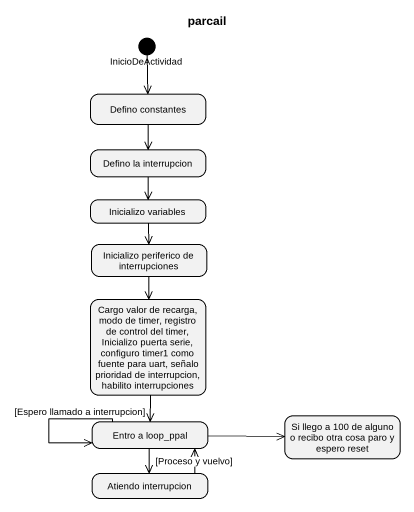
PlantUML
@startuml
title parcail
hide empty description
state InicioDeActividad <<start>>
state "Defino constantes" as Defino_constantes
state "Defino la interrupcion" as Defino_la_interrupcion
state "Inicializo variables" as Inicializo_variables
state "Inicializo periferico de interrupciones" as Inicializo_periferico_de
state "Cargo valor de recarga, modo de timer, registro de control del timer, Inicializo puerta serie, configuro timer1 como fuente para uart, señalo prioridad de interrupcion, habilito interrupciones" as Cargo_valor_de_recarga_modo
state "Entro a loop_ppal" as Entro_a_loop_ppal
state "Si llego a 100 de alguno o recibo otra cosa paro y espero reset" as Si_llego_a_100_de_alguno_o
state "Atiendo interrupcion" as Atiendo_interrupcion
InicioDeActividad --> Defino_constantes
Defino_constantes --> Defino_la_interrupcion
Defino_la_interrupcion --> Inicializo_variables
Inicializo_variables --> Inicializo_periferico_de
Inicializo_periferico_de --> Cargo_valor_de_recarga_modo
Cargo_valor_de_recarga_modo --> Entro_a_loop_ppal
Entro_a_loop_ppal --> Entro_a_loop_ppal : [Espero llamado a interrupcion]
Entro_a_loop_ppal -right-> Si_llego_a_100_de_alguno_o
Entro_a_loop_ppal --> Atiendo_interrupcion
Atiendo_interrupcion -up-> Entro_a_loop_ppal : [Proceso y vuelvo]
@enduml
